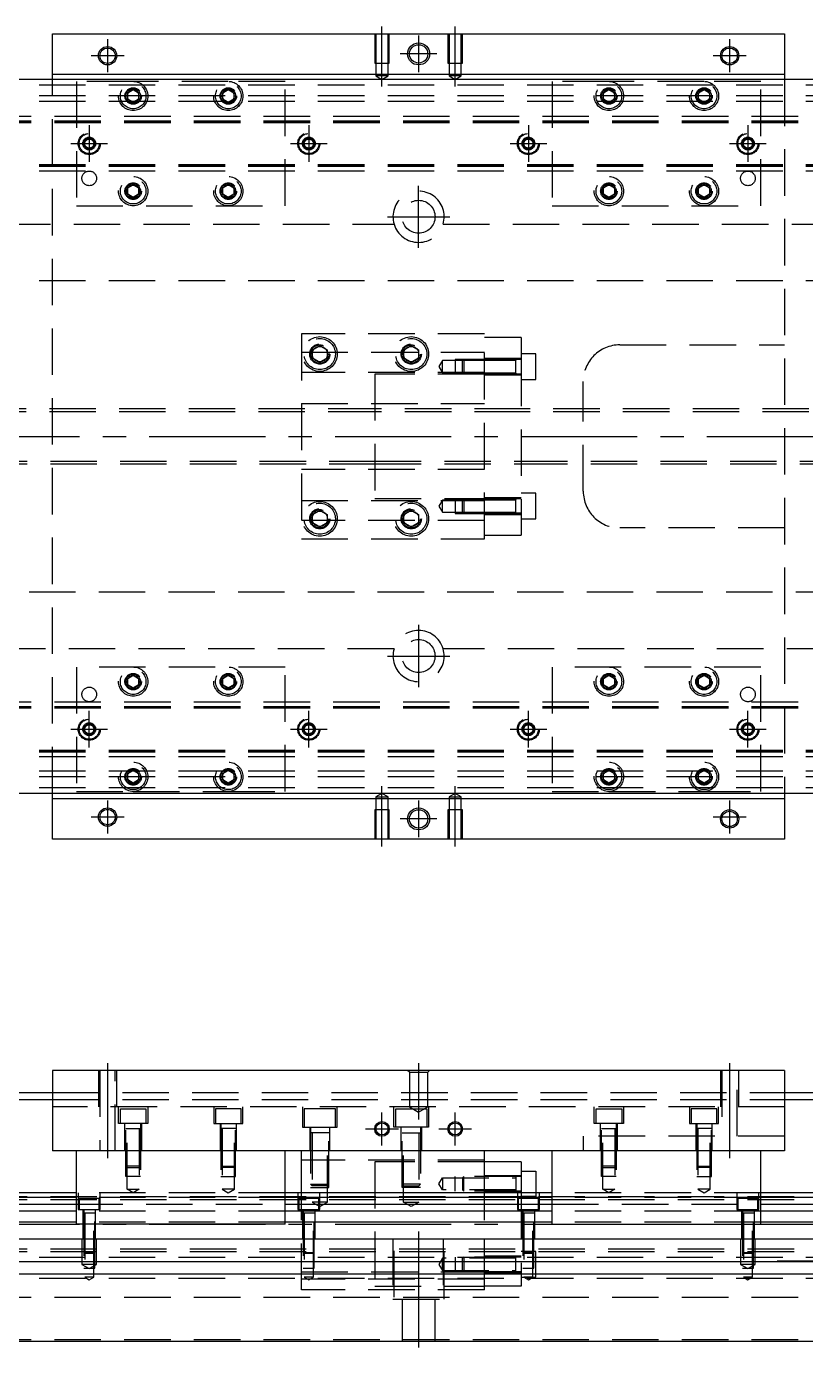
# Model space of a CAD drawing. Extents: x -21 to 783, y -287 to 112.
# Drawn here: x 199.8 to 412.7, y -249.2 to 112 of the extents above; entities that cross this region are included whole.
import ezdxf

# ---------------------------------------------------------------- set-up
doc = ezdxf.new("R2010")
doc.units = 0
doc.linetypes.add('CENTER', pattern=[50.8, 31.75, -6.35, 6.35, -6.35])
doc.linetypes.add('DASHED', pattern=[19.05, 12.7, -6.35])
doc.layers.get('0').update_dxf_attribs({"linetype": 'CONTINUOUS'})
doc.layers.add('CENTER', color=1, linetype='CENTER')

msp = doc.modelspace()

# ---------------------------------------------------------------- linework, layer by layer
at = {"color": 7, "linetype": 'CONTINUOUS'}
for p, q in [((207, 110), (407, 110)), ((207, 99), (207, 110)), ((407, 110), (407, 99)), ((207, 99), (407, 99)), ((207, 97.5), (207, 99)), ((407, 99), (407, 97.5)), ((611, 97.5), (3, 97.5)), ((3, -97.5), (611, -97.5)), ((207, -99), (207, -97.5)), ((407, -97.5), (407, -99)), ((207, -110), (207, -99)), ((407, -99), (207, -99)), ((407, -99), (407, -110)), ((407, -110), (207, -110)), ((207, -173.2), (207, -195.2)), ((407, -173.2), (207, -173.2)), ((407, -173.2), (407, -195.2)), ((3, -179.2), (207, -179.2)), ((407, -179.2), (611, -179.2)), ((11, -181.2), (207, -181.2)), ((407, -181.2), (603, -181.2)), ((407, -195.2), (207, -195.2)), ((213.5, -215.2), (213.5, -195.2)), ((270.5, -215.2), (270.5, -195.2)), ((275, -206.7), (275, -195.2)), ((325, -206.7), (325, -195.2)), ((335, -198.2), (325, -198.2)), ((332.35, -198.2), (332, -198.2)), ((335, -198.2), (335, -206.7)), ((343.5, -215.2), (343.5, -195.2)), ((400.5, -215.2), (400.5, -195.2)), ((335, -200.7), (339, -200.7)), ((339, -200.7), (339, -206.7)), ((213.5, -206.7), (17, -206.7)), ((213.5, -207.952272), (17, -207.952272)), ((343.5, -206.7), (270.5, -206.7)), ((343.5, -207.952272), (270.5, -207.952272)), ((597, -206.7), (400.5, -206.7)), ((597, -207.952272), (400.5, -207.952272)), ((17, -209.72668), (213.5, -209.72668)), ((213.5, -211.623076), (17, -211.623076)), ((270.5, -209.72668), (343.5, -209.72668)), ((343.5, -211.623076), (270.5, -211.623076)), ((400.5, -209.72668), (597, -209.72668)), ((597, -211.623076), (400.5, -211.623076)), ((213.5, -214.677372), (17, -214.677372)), ((270.5, -215.2), (213.5, -215.2)), ((343.5, -214.677372), (270.5, -214.677372)), ((343.5, -215.2), (400.5, -215.2)), ((597, -214.677372), (400.5, -214.677372)), ((17, -219.2), (597, -219.2)), ((597, -225.5), (17, -225.5)), ((597, -228.9), (17, -228.9)), ((17, -247.2), (597, -247.2))]:
    msp.add_line(p, q, dxfattribs=at)
at = {"color": 3, "linetype": 'DASHED'}
for p, q in [((295.000006, 110), (295.000006, 102)), ((295.35, 110), (295.35, 102)), ((298.65, 102), (298.65, 110)), ((298.999994, 102), (298.999994, 110)), ((315.000006, 110), (315.000006, 102)), ((315.35, 110), (315.35, 102)), ((318.65, 102), (318.65, 110)), ((318.999994, 102), (318.999994, 110)), ((295.000006, 102), (298.999994, 102)), ((295.35, 102), (295.35, 98.5)), ((298.65, 98.5), (298.65, 102)), ((315.000006, 102), (318.999994, 102)), ((315.35, 102), (315.35, 98.5)), ((318.65, 98.5), (318.65, 102)), ((297, 98.5), (295.35, 98.5)), ((295.35, 98.5), (297, 97.547372)), ((298.65, 98.5), (297, 98.5)), ((297, 97.547372), (298.65, 98.5)), ((317, 98.5), (315.35, 98.5)), ((315.35, 98.5), (317, 97.547372)), ((318.65, 98.5), (317, 98.5)), ((317, 97.547372), (318.65, 98.5)), ((597, 96), (17, 96)), ((207, -97.5), (207, 97.5)), ((229, 97), (213.5, 97)), ((213.5, 97), (213.5, 63)), ((227.5, 93.866026), (229, 94.73205)), ((255, 97), (229, 97)), ((229, 94.73205), (230.5, 93.866026)), ((253.5, 93.866026), (255, 94.73205)), ((270.5, 97), (255, 97)), ((255, 94.73205), (256.5, 93.866026)), ((270.5, 63), (270.5, 97)), ((359, 97), (343.5, 97)), ((343.5, 97), (343.5, 63)), ((357.5, 93.866026), (359, 94.73205)), ((385, 97), (359, 97)), ((359, 94.73205), (360.5, 93.866026)), ((383.5, 93.866026), (385, 94.73205)), ((400.5, 97), (385, 97)), ((385, 94.73205), (386.5, 93.866026)), ((400.5, 63), (400.5, 97)), ((407, 97.5), (407, -97.5)), ((597, 93), (17, 93)), ((597, 91.5), (17, 91.5)), ((227.5, 92.133974), (227.5, 93.866026)), ((229, 91.26795), (227.5, 92.133974)), ((230.5, 92.133974), (229, 91.26795)), ((230.5, 93.866026), (230.5, 92.133974)), ((230.973226, 93.326156), (231, 93)), ((253.5, 92.133974), (253.5, 93.866026)), ((255, 91.26795), (253.5, 92.133974)), ((256.5, 92.133974), (255, 91.26795)), ((256.5, 93.866026), (256.5, 92.133974)), ((256.973226, 93.326156), (257, 93)), ((357.5, 92.133974), (357.5, 93.866026)), ((359, 91.26795), (357.5, 92.133974)), ((360.5, 92.133974), (359, 91.26795)), ((360.5, 93.866026), (360.5, 92.133974)), ((360.973226, 93.326156), (361, 93)), ((383, 93), (383.030168, 93.346066)), ((383.5, 92.133974), (383.5, 93.866026)), ((385, 91.26795), (383.5, 92.133974)), ((386.5, 92.133974), (385, 91.26795)), ((386.5, 93.866026), (386.5, 92.133974)), ((17, 87.5), (597, 87.5)), ((17, 86.247728), (597, 86.247728)), ((17, 86.1147), (597, 86.1147)), ((17, 86.1), (597, 86.1)), ((17, 85.8), (597, 85.8)), ((215.5, 80), (215.52041, 80.24661)), ((215.75, 80.721688), (217, 81.443376)), ((215.75, 79.278312), (215.75, 80.721688)), ((217, 81.443376), (218.25, 80.721688)), ((218.25, 80.721688), (218.25, 79.278312)), ((275.5, 80), (275.516134, 80.21941)), ((275.75, 80.721688), (277, 81.443376)), ((275.75, 79.278312), (275.75, 80.721688)), ((277, 81.443376), (278.25, 80.721688)), ((278.25, 80.721688), (278.25, 79.278312)), ((335.5, 80), (335.52041, 80.24661)), ((335.75, 80.721688), (337, 81.443376)), ((335.75, 79.278312), (335.75, 80.721688)), ((337, 81.443376), (338.25, 80.721688)), ((338.25, 80.721688), (338.25, 79.278312)), ((395.5, 80), (395.516134, 80.21941)), ((395.75, 80.721688), (397, 81.443376)), ((395.75, 79.278312), (395.75, 80.721688)), ((397, 81.443376), (398.25, 80.721688)), ((398.25, 80.721688), (398.25, 79.278312)), ((217, 78.556624), (215.75, 79.278312)), ((218.25, 79.278312), (217, 78.556624)), ((277, 78.556624), (275.75, 79.278312)), ((278.25, 79.278312), (277, 78.556624)), ((337, 78.556624), (335.75, 79.278312)), ((338.25, 79.278312), (337, 78.556624)), ((397, 78.556624), (395.75, 79.278312)), ((398.25, 79.278312), (397, 78.556624)), ((597, 74.2), (17, 74.2)), ((597, 73.9), (17, 73.9)), ((597, 73.8853), (17, 73.8853)), ((597, 73.752272), (17, 73.752272)), ((597, 72.5), (17, 72.5)), ((227.5, 67.866026), (229, 68.73205)), ((229, 68.73205), (230.5, 67.866026)), ((253.5, 67.866026), (255, 68.73205)), ((255, 68.73205), (256.5, 67.866026)), ((357.5, 67.866026), (359, 68.73205)), ((359, 68.73205), (360.5, 67.866026)), ((383.5, 67.866026), (385, 68.73205)), ((385, 68.73205), (386.5, 67.866026)), ((227, 67), (227.030168, 67.346066)), ((227.5, 66.133974), (227.5, 67.866026)), ((229, 65.26795), (227.5, 66.133974)), ((230.5, 66.133974), (229, 65.26795)), ((230.5, 67.866026), (230.5, 66.133974)), ((253, 67), (253.023172, 67.30356)), ((253.5, 66.133974), (253.5, 67.866026)), ((255, 65.26795), (253.5, 66.133974)), ((256.5, 66.133974), (255, 65.26795)), ((256.5, 67.866026), (256.5, 66.133974)), ((357.5, 66.133974), (357.5, 67.866026)), ((359, 65.26795), (357.5, 66.133974)), ((360.5, 66.133974), (359, 65.26795)), ((360.5, 67.866026), (360.5, 66.133974)), ((360.973226, 67.326156), (361, 67)), ((383, 67), (383.030168, 67.346066)), ((383.5, 66.133974), (383.5, 67.866026)), ((385, 65.26795), (383.5, 66.133974)), ((386.5, 66.133974), (385, 65.26795)), ((386.5, 67.866026), (386.5, 66.133974)), ((213.5, 63), (270.5, 63)), ((343.5, 63), (400.5, 63)), ((193.708204, 58), (300.291796, 58)), ((313.708204, 58), (420.291796, 58)), ((597, 42.5), (29.1, 42.5)), ((275, 28), (275, -28)), ((325, 28), (275, 28)), ((325, -28), (325, 28)), ((335, 27), (325, 27)), ((335, 27), (335, 20.976176)), ((275, 23), (325, 23)), ((278, 23.6547), (280, 24.809402)), ((278, 21.3453), (278, 23.6547)), ((280, 24.809402), (282, 23.6547)), ((282, 23.6547), (282, 21.3453)), ((282.483582, 22.786038), (282.5, 22.5)), ((302.5, 22.5), (302.52689, 22.865682)), ((303, 23.6547), (305, 24.809402)), ((303, 21.3453), (303, 23.6547)), ((305, 24.809402), (307, 23.6547)), ((307, 23.6547), (307, 21.3453)), ((339, 22.552558), (335, 22.552558)), ((339, 15.552558), (339, 22.552558)), ((362, 25), (407, 25)), ((280, 20.190598), (278, 21.3453)), ((282, 21.3453), (280, 20.190598)), ((305, 20.190598), (303, 21.3453)), ((307, 21.3453), (305, 20.190598)), ((313.5, 20.702558), (312.547372, 19.052558)), ((312.547372, 19.052558), (313.5, 17.402558)), ((313.5, 17.402558), (313.5, 20.702558)), ((317, 20.702558), (313.5, 20.702558)), ((317, 21.052554), (317, 17.052564)), ((319.35, 21.052554), (317, 21.052554)), ((319, 20.702558), (317, 20.702558)), ((319.35, 21.052558), (319, 20.702558)), ((319, 17.402558), (319, 20.702558)), ((325, 20.702558), (319, 20.702558)), ((325, 20.702558), (319, 20.702558)), ((319.35, 21.052558), (319.35, 17.052558)), ((325, 21.052556), (319.35, 21.052558)), ((325, 21.052554), (319.35, 21.052554)), ((335, 21.302558), (325, 21.302558)), ((333.605, 21.052558), (325, 21.052556)), ((335, 20.976176), (325, 20.976176)), ((333.6, 20.702558), (325, 20.702558)), ((335, 21.052558), (333.595, 21.052558)), ((333.6, 17.05324), (333.6, 21.052564)), ((333.6, 20.836098), (333.6, 21.052558)), ((333.6, 21.052558), (333.6, 20.835892)), ((335, 20.976176), (335, -20.976176)), ((325, 17.5), (275, 17.5)), ((295, 17), (295, -17)), ((325, 17), (295, 17)), ((313.5, 17.402558), (317, 17.402558)), ((317, 17.402558), (319, 17.402558)), ((317, 17.052564), (319.35, 17.052564)), ((319, 17.402558), (325, 17.402558)), ((319, 17.402558), (319.35, 17.052558)), ((319, 17.402558), (325, 17.402558)), ((319.35, 17.052564), (325, 17.052564)), ((319.35, 17.052558), (325, 17.052562)), ((325, 17.402558), (333.6, 17.402558)), ((325, 17.052562), (333.605, 17.052558)), ((325, 16.802558), (335, 16.802558)), ((333.595, 17.052558), (335, 17.052558)), ((333.6, 17.269268), (333.6, 17.052558)), ((333.6, 17.052558), (333.6, 17.26902)), ((333.6, 17.052554), (333.6, 17.05324)), ((335, 15.552558), (339, 15.552558)), ((352, -15), (352, 15)), ((295, 7.5), (54, 7.5)), ((275, 9), (325, 9)), ((335, 7.5), (295, 7.5)), ((335, 7.499994), (295, 7.499994)), ((547.005, 7.5), (335, 7.5)), ((295, 6.75), (54, 6.75)), ((335, 6.75), (295, 6.75)), ((335, 6.75), (295, 6.75)), ((547, 6.75), (335, 6.75)), ((54, -6.75), (295, -6.75)), ((295, -6.75), (335, -6.75)), ((295, -6.75), (335, -6.75)), ((335, -6.75), (547, -6.75)), ((54, -7.5), (295, -7.5)), ((325, -9), (275, -9)), ((295, -7.499994), (335, -7.499994)), ((295, -7.5), (335, -7.5)), ((335, -7.5), (547.005, -7.5)), ((275, -17.5), (325, -17.5)), ((295, -17), (325, -17)), ((313.5, -17.402558), (312.547372, -19.052558)), ((313.5, -20.702558), (313.5, -17.402558)), ((317, -17.402558), (313.5, -17.402558)), ((317, -17.052564), (317, -21.052554)), ((319.35, -17.052564), (317, -17.052564)), ((319, -17.402558), (317, -17.402558)), ((319.35, -17.052558), (319, -17.402558)), ((319, -20.702558), (319, -17.402558)), ((325, -17.402558), (319, -17.402558)), ((325, -17.402558), (319, -17.402558)), ((319.35, -17.052558), (319.35, -21.052558)), ((325, -17.052562), (319.35, -17.052558)), ((325, -17.052564), (319.35, -17.052564)), ((335, -16.802558), (325, -16.802558)), ((333.605, -17.052558), (325, -17.052562)), ((333.6, -17.402558), (325, -17.402558)), ((335, -17.052558), (333.595, -17.052558)), ((333.6, -21.051878), (333.6, -17.052554)), ((333.6, -17.26902), (333.6, -17.052558)), ((333.6, -17.052558), (333.6, -17.269226)), ((333.6, -20.836098), (333.6, -17.26902)), ((339, -15.552558), (335, -15.552558)), ((339, -22.552558), (339, -15.552558)), ((278, -21.3453), (280, -20.190598)), ((278, -23.6547), (278, -21.3453)), ((280, -20.190598), (282, -21.3453)), ((282, -21.3453), (282, -23.6547)), ((303, -21.3453), (305, -20.190598)), ((303, -23.6547), (303, -21.3453)), ((305, -20.190598), (307, -21.3453)), ((307, -21.3453), (307, -23.6547)), ((312.547372, -19.052558), (313.5, -20.702558)), ((313.5, -20.702558), (317, -20.702558)), ((317, -20.702558), (319, -20.702558)), ((317, -21.052554), (319.35, -21.052554)), ((319, -20.702558), (325, -20.702558)), ((319, -20.702558), (319.35, -21.052558)), ((319, -20.702558), (325, -20.702558)), ((319.35, -21.052554), (325, -21.052554)), ((319.35, -21.052558), (325, -21.052556)), ((325, -20.702558), (333.6, -20.702558)), ((335, -20.976176), (325, -20.976176)), ((325, -21.052556), (333.605, -21.052558)), ((325, -21.302558), (335, -21.302558)), ((333.595, -21.052558), (335, -21.052558)), ((333.6, -20.83585), (333.6, -21.052558)), ((333.6, -21.052558), (333.6, -20.836098)), ((333.6, -21.052564), (333.6, -21.051878)), ((335, -20.976176), (335, -27)), ((325, -23), (275, -23)), ((277.5, -22.5), (277.534018, -22.088984)), ((280, -24.809402), (278, -23.6547)), ((282, -23.6547), (280, -24.809402)), ((302.5, -22.5), (302.52689, -22.134318)), ((305, -24.809402), (303, -23.6547)), ((307, -23.6547), (305, -24.809402)), ((335, -22.552558), (339, -22.552558)), ((407, -25), (362, -25)), ((275, -28), (325, -28)), ((325, -27), (335, -27)), ((29.1, -42.5), (597, -42.5)), ((300.291796, -58), (193.708204, -58)), ((420.291796, -58), (313.708204, -58)), ((213.5, -63), (213.5, -97)), ((270.5, -63), (213.5, -63)), ((270.5, -97), (270.5, -63)), ((400.5, -63), (343.5, -63)), ((343.5, -63), (343.5, -97)), ((400.5, -97), (400.5, -63)), ((227, -67), (227.030168, -66.653934)), ((227.5, -66.133974), (229, -65.26795)), ((227.5, -67.866026), (227.5, -66.133974)), ((229, -68.73205), (227.5, -67.866026)), ((229, -65.26795), (230.5, -66.133974)), ((230.5, -67.866026), (229, -68.73205)), ((230.5, -66.133974), (230.5, -67.866026)), ((253, -67), (253.023172, -66.69644)), ((253.5, -66.133974), (255, -65.26795)), ((253.5, -67.866026), (253.5, -66.133974)), ((255, -68.73205), (253.5, -67.866026)), ((255, -65.26795), (256.5, -66.133974)), ((256.5, -67.866026), (255, -68.73205)), ((256.5, -66.133974), (256.5, -67.866026)), ((357, -67), (357.023172, -66.69644)), ((357.5, -66.133974), (359, -65.26795)), ((357.5, -67.866026), (357.5, -66.133974)), ((359, -68.73205), (357.5, -67.866026)), ((359, -65.26795), (360.5, -66.133974)), ((360.5, -67.866026), (359, -68.73205)), ((360.5, -66.133974), (360.5, -67.866026)), ((383.5, -66.133974), (385, -65.26795)), ((383.5, -67.866026), (383.5, -66.133974)), ((385, -68.73205), (383.5, -67.866026)), ((385, -65.26795), (386.5, -66.133974)), ((386.5, -67.866026), (385, -68.73205)), ((386.5, -66.133974), (386.5, -67.866026)), ((386.973226, -66.673844), (387, -67)), ((17, -72.5), (597, -72.5)), ((17, -73.752272), (597, -73.752272)), ((17, -73.8853), (597, -73.8853)), ((17, -73.9), (597, -73.9)), ((17, -74.2), (597, -74.2)), ((215.75, -79.278312), (217, -78.556624)), ((215.75, -80.721688), (215.75, -79.278312)), ((217, -78.556624), (218.25, -79.278312)), ((218.25, -79.278312), (218.25, -80.721688)), ((275.75, -79.278312), (277, -78.556624)), ((275.75, -80.721688), (275.75, -79.278312)), ((277, -78.556624), (278.25, -79.278312)), ((278.25, -79.278312), (278.25, -80.721688)), ((335.75, -79.278312), (337, -78.556624)), ((335.75, -80.721688), (335.75, -79.278312)), ((337, -78.556624), (338.25, -79.278312)), ((338.25, -79.278312), (338.25, -80.721688)), ((395.75, -79.278312), (397, -78.556624)), ((395.75, -80.721688), (395.75, -79.278312)), ((397, -78.556624), (398.25, -79.278312)), ((398.25, -79.278312), (398.25, -80.721688)), ((215.5, -80), (215.52041, -79.75339)), ((217, -81.443376), (215.75, -80.721688)), ((218.25, -80.721688), (217, -81.443376)), ((277, -81.443376), (275.75, -80.721688)), ((278.25, -80.721688), (277, -81.443376)), ((278.477374, -79.74045), (278.5, -80)), ((335.5, -80), (335.52041, -79.75339)), ((337, -81.443376), (335.75, -80.721688)), ((338.25, -80.721688), (337, -81.443376)), ((397, -81.443376), (395.75, -80.721688)), ((398.25, -80.721688), (397, -81.443376)), ((398.477374, -79.74045), (398.5, -80)), ((597, -85.8), (17, -85.8)), ((597, -86.1), (17, -86.1)), ((597, -86.1147), (17, -86.1147)), ((597, -86.247728), (17, -86.247728)), ((597, -87.5), (17, -87.5)), ((597, -91.5), (17, -91.5)), ((597, -93), (17, -93)), ((227, -93), (227.030168, -92.653934)), ((227.5, -92.133974), (229, -91.26795)), ((227.5, -93.866026), (227.5, -92.133974)), ((229, -94.73205), (227.5, -93.866026)), ((229, -91.26795), (230.5, -92.133974)), ((230.5, -93.866026), (229, -94.73205)), ((230.5, -92.133974), (230.5, -93.866026)), ((253.5, -92.133974), (255, -91.26795)), ((253.5, -93.866026), (253.5, -92.133974)), ((255, -94.73205), (253.5, -93.866026)), ((255, -91.26795), (256.5, -92.133974)), ((256.5, -93.866026), (255, -94.73205)), ((256.5, -92.133974), (256.5, -93.866026)), ((256.973226, -92.673844), (257, -93)), ((357, -93), (357.023172, -92.69644)), ((357.5, -92.133974), (359, -91.26795)), ((357.5, -93.866026), (357.5, -92.133974)), ((359, -94.73205), (357.5, -93.866026)), ((359, -91.26795), (360.5, -92.133974)), ((360.5, -93.866026), (359, -94.73205)), ((360.5, -92.133974), (360.5, -93.866026)), ((383.5, -92.133974), (385, -91.26795)), ((383.5, -93.866026), (383.5, -92.133974)), ((385, -94.73205), (383.5, -93.866026)), ((385, -91.26795), (386.5, -92.133974)), ((386.5, -93.866026), (385, -94.73205)), ((386.5, -92.133974), (386.5, -93.866026)), ((386.973226, -92.673844), (387, -93)), ((597, -96), (17, -96)), ((213.5, -97), (229, -97)), ((229, -97), (255, -97)), ((255, -97), (270.5, -97)), ((343.5, -97), (359, -97)), ((359, -97), (385, -97)), ((385, -97), (400.5, -97)), ((297, -97.547372), (295.35, -98.5)), ((295.35, -98.5), (297, -98.5)), ((295.35, -98.5), (295.35, -102)), ((298.65, -98.5), (297, -97.547372)), ((297, -98.5), (298.65, -98.5)), ((298.65, -102), (298.65, -98.5)), ((317, -97.547372), (315.35, -98.5)), ((315.35, -98.5), (317, -98.5)), ((315.35, -98.5), (315.35, -102)), ((318.65, -98.5), (317, -97.547372)), ((317, -98.5), (318.65, -98.5)), ((318.65, -102), (318.65, -98.5)), ((298.999994, -102), (295.000006, -102)), ((295.000006, -102), (295.000006, -110)), ((295.35, -102), (295.35, -110)), ((298.65, -110), (298.65, -102)), ((298.999994, -110), (298.999994, -102)), ((318.999994, -102), (315.000006, -102)), ((315.000006, -102), (315.000006, -110)), ((315.35, -102), (315.35, -110)), ((318.65, -110), (318.65, -102)), ((318.999994, -110), (318.999994, -102)), ((219.500006, -173.2), (219.500006, -183.2)), ((219.9, -173.2), (219.9, -195.2)), ((224.1, -195.2), (224.1, -173.2)), ((224.499994, -183.2), (224.499994, -173.2)), ((304.5, -173.7), (304, -173.2)), ((309.5, -173.7), (310, -173.2)), ((389.500006, -173.2), (389.500006, -183.2)), ((389.9, -173.2), (389.9, -191.2)), ((394.1, -191.2), (394.1, -173.2)), ((394.499994, -183.2), (394.499994, -173.2)), ((304.5, -173.7), (304.5, -183.2)), ((304.5, -173.7), (309.5, -173.7)), ((309.5, -183.2), (309.5, -173.7)), ((207, -179.2), (407, -179.2)), ((207, -181.2), (407, -181.2)), ((407, -183.2), (207, -183.2)), ((225, -187.7), (225, -183.2)), ((225.5, -183.7), (232.5, -183.7)), ((225.5, -187.7), (225.5, -183.7)), ((232.5, -183.7), (232.5, -187.7)), ((233, -183.2), (233, -187.7)), ((251, -183.2), (251, -187.7)), ((258.5, -183.7), (251.5, -183.7)), ((251.5, -183.7), (251.5, -187.7)), ((258.5, -187.7), (258.5, -183.7)), ((259, -187.7), (259, -183.2)), ((275.25, -183.2), (275.25, -188.7)), ((276.5, -183.7), (275.75, -183.7)), ((275.75, -183.7), (275.75, -188.7)), ((283.5, -183.7), (276.5, -183.7)), ((284.25, -183.7), (283.5, -183.7)), ((284.25, -188.7), (284.25, -183.7)), ((284.75, -188.7), (284.75, -183.2)), ((300.25, -188.7), (300.25, -183.2)), ((300.75, -183.7), (301.5, -183.7)), ((300.75, -188.7), (300.75, -183.7)), ((301.5, -183.7), (308.5, -183.7)), ((309.5, -183.2), (304.5, -183.2)), ((304.5, -183.2), (307, -184.643376)), ((307, -184.643376), (309.5, -183.2)), ((308.5, -183.7), (309.25, -183.7)), ((309.25, -183.7), (309.25, -188.7)), ((309.75, -183.2), (309.75, -188.7)), ((355, -187.7), (355, -183.2)), ((355.5, -183.7), (362.5, -183.7)), ((355.5, -187.7), (355.5, -183.7)), ((362.5, -183.7), (362.5, -187.7)), ((363, -183.2), (363, -187.7)), ((381, -183.2), (381, -187.7)), ((388.5, -183.7), (381.5, -183.7)), ((381.5, -183.7), (381.5, -187.7)), ((388.5, -187.7), (388.5, -183.7)), ((389, -187.7), (389, -183.2)), ((233, -187.7), (225, -187.7)), ((226.75, -195.2), (226.75, -187.7)), ((227.000006, -202.2), (226.999986, -187.7)), ((231.000014, -187.7), (230.999994, -202.2)), ((231.25, -187.7), (231.25, -195.2)), ((251, -187.7), (259, -187.7)), ((252.75, -187.7), (252.75, -195.2)), ((252.999986, -187.7), (253.000006, -202.2)), ((256.999994, -202.2), (257.000014, -187.7)), ((257.25, -195.2), (257.25, -187.7)), ((363, -187.7), (355, -187.7)), ((356.75, -195.2), (356.75, -187.7)), ((357.000006, -202.2), (356.999986, -187.7)), ((361.000014, -187.7), (360.999994, -202.2)), ((361.25, -187.7), (361.25, -195.2)), ((381, -187.7), (389, -187.7)), ((382.75, -187.7), (382.75, -195.2)), ((382.999986, -187.7), (383.000006, -202.2)), ((386.999994, -202.2), (387.000014, -187.7)), ((387.25, -195.2), (387.25, -187.7)), ((226.999994, -189.1), (231.000006, -189.1)), ((227.35, -205.7), (227.35, -189.1)), ((230.65, -189.1), (230.65, -205.7)), ((257.000006, -189.1), (252.999994, -189.1)), ((253.35, -189.1), (253.35, -205.7)), ((256.65, -205.7), (256.65, -189.1)), ((275.25, -188.7), (284.75, -188.7)), ((277.25, -188.7), (277.25, -195.2)), ((282.500006, -190.3), (277.499994, -190.3)), ((277.500006, -188.7), (277.500006, -205.2)), ((277.9, -190.3), (277.9, -209.2)), ((282.1, -209.2), (282.1, -190.3)), ((282.499994, -205.2), (282.499994, -188.7)), ((282.75, -195.2), (282.75, -188.7)), ((309.75, -188.7), (300.25, -188.7)), ((302.25, -195.2), (302.25, -188.7)), ((302.499994, -190.3), (307.500006, -190.3)), ((302.500006, -205.2), (302.500006, -188.7)), ((302.9, -209.2), (302.9, -190.3)), ((307.1, -190.3), (307.1, -209.2)), ((307.499994, -188.7), (307.499994, -205.2)), ((307.75, -188.7), (307.75, -195.2)), ((352, -191.2), (352, -195.2)), ((407, -191.2), (352, -191.2)), ((356.999994, -189.1), (361.000006, -189.1)), ((357.35, -205.7), (357.35, -189.1)), ((360.65, -189.1), (360.65, -205.7)), ((387.000006, -189.1), (382.999994, -189.1)), ((383.35, -189.1), (383.35, -205.7)), ((386.65, -205.7), (386.65, -189.1)), ((325, -197.7), (275, -197.7)), ((325, -198.2), (295, -198.2)), ((295, -198.2), (295, -232.2)), ((325, -232.2), (325, -198.2)), ((231, -199.35), (227, -199.35)), ((227.35, -199.7), (227, -199.35)), ((230.999994, -202.2), (227.000006, -202.2)), ((227.35, -199.7), (230.65, -199.7)), ((231, -199.35), (230.65, -199.7)), ((253, -199.35), (257, -199.35)), ((253, -199.35), (253.35, -199.7)), ((253.000006, -202.2), (256.999994, -202.2)), ((256.65, -199.7), (253.35, -199.7)), ((256.65, -199.7), (257, -199.35)), ((335, -202.199975), (317, -202.200006)), ((317, -206.199994), (317, -202.200006)), ((319, -202.55), (319.35, -202.2)), ((319.35, -204.9), (319.35, -202.2)), ((325, -201.95), (335, -201.95)), ((333.6, -202.199994), (333.6, -206.200006)), ((361, -199.35), (357, -199.35)), ((357.35, -199.7), (357, -199.35)), ((360.999994, -202.2), (357.000006, -202.2)), ((357.35, -199.7), (360.65, -199.7)), ((361, -199.35), (360.65, -199.7)), ((383, -199.35), (387, -199.35)), ((383, -199.35), (383.35, -199.7)), ((383.000006, -202.2), (386.999994, -202.2)), ((386.65, -199.7), (383.35, -199.7)), ((386.65, -199.7), (387, -199.35)), ((227.35, -205.7), (230.65, -205.7)), ((229, -206.652628), (227.35, -205.7)), ((230.65, -205.7), (229, -206.652628)), ((256.65, -205.7), (253.35, -205.7)), ((253.35, -205.7), (255, -206.652628)), ((255, -206.652628), (256.65, -205.7)), ((277.5, -204.3), (282.5, -204.3)), ((277.5, -204.3), (277.9, -204.7)), ((277.500006, -205.2), (282.499994, -205.2)), ((282.1, -204.7), (277.9, -204.7)), ((282.1, -204.7), (282.5, -204.3)), ((307.5, -204.3), (302.5, -204.3)), ((302.9, -204.7), (302.5, -204.3)), ((307.499994, -205.2), (302.500006, -205.2)), ((302.9, -204.7), (307.1, -204.7)), ((307.5, -204.3), (307.1, -204.7)), ((312.547372, -204.2), (313.5, -202.55)), ((313.5, -205.85), (312.547372, -204.2)), ((313.5, -202.55), (313.5, -205.85)), ((313.5, -202.55), (333.6, -202.55)), ((333.6, -205.85), (313.5, -205.85)), ((319, -202.55), (319, -204.9)), ((319, -204.9), (319, -205.85)), ((319.35, -206.2), (319, -205.85)), ((319.35, -206.2), (319.35, -204.9)), ((357.35, -205.7), (360.65, -205.7)), ((359, -206.652628), (357.35, -205.7)), ((360.65, -205.7), (359, -206.652628)), ((386.65, -205.7), (383.35, -205.7)), ((383.35, -205.7), (385, -206.652628)), ((385, -206.652628), (386.65, -205.7)), ((54, -207.699332), (547.005, -207.699332)), ((54, -208.449332), (547, -208.449332)), ((270.5, -206.7), (213.5, -206.7)), ((270.5, -207.952272), (213.5, -207.952272)), ((214, -206.7), (214, -211.2)), ((219.75, -208.2), (214.25, -208.2)), ((214.25, -208.2), (214.25, -211.2)), ((219.75, -211.2), (219.75, -208.2)), ((220, -211.2), (220, -206.7)), ((274, -206.7), (274, -211.2)), ((279.75, -208.2), (274.25, -208.2)), ((274.25, -208.2), (274.25, -211.2)), ((275, -233.2), (275, -206.7)), ((282.1, -209.2), (277.9, -209.2)), ((277.9, -209.2), (280, -210.412436)), ((279.75, -211.2), (279.75, -208.2)), ((280, -211.2), (280, -206.7)), ((280, -210.412436), (282.1, -209.2)), ((302.9, -209.2), (307.1, -209.2)), ((305, -210.412436), (302.9, -209.2)), ((307.1, -209.2), (305, -210.412436)), ((335, -206.200025), (317, -206.199994)), ((335, -206.45), (325, -206.45)), ((325, -233.2), (325, -206.7)), ((325, -207.700006), (343.5, -207.700006)), ((334, -206.7), (334, -211.2)), ((339.75, -208.2), (334.25, -208.2)), ((334.25, -208.2), (334.25, -211.2)), ((335, -206.7), (335, -232.2)), ((335, -207.7), (339, -207.7)), ((339, -207.7), (335, -207.7)), ((339, -206.7), (339, -207.7)), ((339.75, -211.2), (339.75, -208.2)), ((340, -211.2), (340, -206.7)), ((400.5, -206.7), (343.5, -206.7)), ((400.5, -207.952272), (343.5, -207.952272)), ((394, -206.7), (394, -211.2)), ((394, -206.7), (394, -211.2)), ((399.75, -208.2), (394.25, -208.2)), ((394.25, -208.2), (394.25, -211.2)), ((399.75, -208.2), (394.25, -208.2)), ((394.25, -208.2), (394.25, -211.2)), ((399.75, -211.2), (399.75, -208.2)), ((399.75, -211.2), (399.75, -208.2)), ((400, -211.2), (400, -206.7)), ((400, -211.2), (400, -206.7)), ((213.5, -209.72668), (270.5, -209.72668)), ((270.5, -211.623076), (213.5, -211.623076)), ((214, -211.2), (220, -211.2)), ((215.25, -211.2), (215.25, -219.2)), ((218.500006, -212.2), (215.499994, -212.2)), ((215.500006, -211.2), (215.500006, -227.2)), ((215.75, -212.2), (215.75, -229.7)), ((218.25, -229.7), (218.25, -212.2)), ((218.499994, -227.2), (218.499994, -211.2)), ((218.75, -219.2), (218.75, -211.2)), ((274, -211.2), (280, -211.2)), ((275.25, -211.2), (275.25, -219.2)), ((278.500006, -212.2), (275.499994, -212.2)), ((275.500006, -211.2), (275.500006, -227.2)), ((275.75, -212.2), (275.75, -229.7)), ((278.25, -229.7), (278.25, -212.2)), ((278.499994, -227.2), (278.499994, -211.2)), ((278.75, -219.2), (278.75, -211.2)), ((334, -211.2), (340, -211.2)), ((335.25, -211.2), (335.25, -219.2)), ((338.500006, -212.2), (335.499994, -212.2)), ((335.500006, -211.2), (335.500006, -227.2)), ((335.75, -212.2), (335.75, -229.7)), ((338.25, -229.7), (338.25, -212.2)), ((338.499994, -227.2), (338.499994, -211.2)), ((338.75, -219.2), (338.75, -211.2)), ((343.5, -209.72668), (400.5, -209.72668)), ((400.5, -211.623076), (343.5, -211.623076)), ((394, -211.2), (400, -211.2)), ((394, -211.2), (400, -211.2)), ((395.25, -211.2), (395.25, -219.2)), ((395.25, -211.2), (395.25, -219.2)), ((398.500006, -212.2), (395.499994, -212.2)), ((398.500006, -212.2), (395.499994, -212.2)), ((395.500006, -211.2), (395.500006, -227.2)), ((395.500006, -211.2), (395.500006, -227.2)), ((395.75, -212.2), (395.75, -229.7)), ((395.75, -212.2), (395.75, -229.7)), ((398.25, -229.7), (398.25, -212.2)), ((398.25, -229.7), (398.25, -212.2)), ((398.499994, -227.2), (398.499994, -211.2)), ((398.499994, -227.2), (398.499994, -211.2)), ((398.75, -219.2), (398.75, -211.2)), ((398.75, -219.2), (398.75, -211.2)), ((270.5, -214.677372), (213.5, -214.677372)), ((400.5, -214.677372), (343.5, -214.677372)), ((215, -219.2), (215, -226.2)), ((219, -226.2), (219, -219.2)), ((300, -219.2), (300, -235.7)), ((300.291796, -235.2), (300.291796, -219.2)), ((313.708204, -219.2), (313.708204, -235.2)), ((314, -235.7), (314, -219.2)), ((395, -219.2), (395, -226.2)), ((399, -226.2), (399, -219.2)), ((54, -221.95), (547, -221.95)), ((54, -222.7), (547.005, -222.7)), ((215.5, -222.95), (218.5, -222.95)), ((215.5, -222.95), (215.75, -223.2)), ((218.25, -223.2), (215.75, -223.2)), ((218.25, -223.2), (218.5, -222.95)), ((275.5, -222.95), (278.5, -222.95)), ((275.5, -222.95), (275.75, -223.2)), ((278.25, -223.2), (275.75, -223.2)), ((278.25, -223.2), (278.5, -222.95)), ((339, -222.7), (335, -222.7)), ((335.5, -222.95), (338.5, -222.95)), ((335.5, -222.95), (335.75, -223.2)), ((338.25, -223.2), (335.75, -223.2)), ((338.25, -223.2), (338.5, -222.95)), ((339, -229.7), (339, -222.7)), ((395.5, -222.95), (398.5, -222.95)), ((395.5, -222.95), (395.75, -223.2)), ((395.5, -222.95), (398.5, -222.95)), ((395.5, -222.95), (395.75, -223.2)), ((398.25, -223.2), (395.75, -223.2)), ((398.25, -223.2), (395.75, -223.2)), ((398.25, -223.2), (398.5, -222.95)), ((398.25, -223.2), (398.5, -222.95)), ((597, -224.35), (17, -224.35)), ((219, -226.2), (215, -226.2)), ((215, -226.2), (217, -227.3547)), ((215.500006, -227.2), (218.499994, -227.2)), ((217, -227.3547), (219, -226.2)), ((275.500006, -227.2), (278.499994, -227.2)), ((313.5, -224.55), (312.547372, -226.2)), ((312.547372, -226.2), (313.5, -227.85)), ((313.5, -227.85), (313.5, -224.55)), ((333.6, -224.55), (313.5, -224.55)), ((335, -224.199975), (317, -224.200006)), ((317, -224.200006), (317, -228.199994)), ((319.35, -224.2), (319, -224.55)), ((319, -225.5), (319, -224.55)), ((319, -227.85), (319, -225.5)), ((319.35, -224.2), (319.35, -225.5)), ((319.35, -225.5), (319.35, -228.2)), ((335, -223.95), (325, -223.95)), ((333.6, -228.200006), (333.6, -224.199994)), ((335.500006, -227.2), (338.499994, -227.2)), ((399, -226.2), (395, -226.2)), ((395, -226.2), (397, -227.3547)), ((395.500006, -227.2), (398.499994, -227.2)), ((395.500006, -227.2), (398.499994, -227.2)), ((397, -227.3547), (399, -226.2)), ((405, -225.2), (540, -225.2)), ((597, -230.05), (17, -230.05)), ((218.25, -229.7), (215.75, -229.7)), ((215.75, -229.7), (217, -230.421688)), ((217, -230.421688), (218.25, -229.7)), ((275, -228.2), (325, -228.2)), ((325, -230.208332), (275, -230.208332)), ((278.25, -229.7), (275.75, -229.7)), ((275.75, -229.7), (277, -230.421688)), ((277, -230.421688), (278.25, -229.7)), ((313.5, -227.85), (333.6, -227.85)), ((335, -228.200025), (317, -228.199994)), ((319, -227.85), (319.35, -228.2)), ((325, -228.45), (335, -228.45)), ((335, -229.7), (339, -229.7)), ((338.25, -229.7), (335.75, -229.7)), ((335.75, -229.7), (337, -230.421688)), ((337, -230.421688), (338.25, -229.7)), ((398.25, -229.7), (395.75, -229.7)), ((395.75, -229.7), (397, -230.421688)), ((398.25, -229.7), (395.75, -229.7)), ((395.75, -229.7), (397, -230.421688)), ((397, -230.421688), (398.25, -229.7)), ((397, -230.421688), (398.25, -229.7)), ((325, -233.2), (275, -233.2)), ((295, -232.2), (325, -232.2)), ((335, -232.2), (325, -232.2)), ((17, -235.2), (597, -235.2)), ((300, -235.7), (314, -235.7)), ((302.5, -235.7), (302.5, -247.2)), ((311.5, -247.2), (311.5, -235.7)), ((17, -246.7), (597, -246.7))]:
    msp.add_line(p, q, dxfattribs=at)
at = {"color": 7, "linetype": 'CONTINUOUS'}
for centre, radius in [((222, 104), 2.5), ((307, 104.5), 3), ((307, 104.5), 2.5), ((392, 104), 2.1), ((222, -104), 2.1), ((307, -104.5), 3), ((307, -104.5), 2.5), ((392, -104.5), 2.1), ((297, -189.2), 1.65), ((317, -189.2), 1.65)]:
    msp.add_circle(centre, radius, dxfattribs=at)
at = {"color": 3, "linetype": 'CONTINUOUS'}
for centre, radius in [((222, 104), 2.1), ((392, 104), 2.5), ((222, -104), 2.5), ((392, -104.5), 2.5), ((297, -189.2), 2), ((317, -189.2), 2)]:
    msp.add_circle(centre, radius, dxfattribs=at)
at = {"color": 3, "linetype": 'DASHED'}
for centre, radius in [((229, 93), 4), ((229, 93), 3.5), ((229, 93), 2.25), ((229, 93), 2), ((255, 93), 4), ((255, 93), 3.5), ((255, 93), 2.25), ((255, 93), 2), ((359, 93), 4), ((359, 93), 3.5), ((359, 93), 2.25), ((359, 93), 2), ((385, 93), 4), ((385, 93), 3.5), ((385, 93), 2.25), ((385, 93), 2), ((217, 80), 3), ((217, 80), 2.75), ((217, 80), 1.75), ((217, 80), 1.5), ((217, 80), 1.25), ((277, 80), 3), ((277, 80), 2.75), ((277, 80), 1.75), ((277, 80), 1.5), ((277, 80), 1.25), ((337, 80), 3), ((337, 80), 2.75), ((337, 80), 1.75), ((337, 80), 1.5), ((337, 80), 1.25), ((397, 80), 3), ((397, 80), 2.75), ((397, 80), 1.75), ((397, 80), 1.5), ((397, 80), 1.25), ((217, 70.5), 2), ((397, 70.5), 2), ((229, 67), 4), ((229, 67), 3.5), ((229, 67), 2.25), ((229, 67), 2), ((229, 67), 1.65), ((255, 67), 4), ((255, 67), 3.5), ((255, 67), 2.25), ((255, 67), 2), ((255, 67), 1.65), ((359, 67), 4), ((359, 67), 3.5), ((359, 67), 2.25), ((359, 67), 2), ((359, 67), 1.65), ((385, 67), 4), ((385, 67), 3.5), ((385, 67), 2.25), ((385, 67), 2), ((385, 67), 1.65), ((307, 60), 4.5), ((280, 22.5), 4.75), ((280, 22.5), 4.25), ((305, 22.5), 4.75), ((305, 22.5), 4.25), ((280, 22.5), 2.75), ((280, 22.5), 2.5), ((280, 22.5), 2.1), ((305, 22.5), 2.75), ((305, 22.5), 2.5), ((305, 22.5), 2.1), ((280, -22.5), 4.75), ((305, -22.5), 4.75), ((280, -22.5), 4.25), ((280, -22.5), 2.75), ((280, -22.5), 2.5), ((280, -22.5), 2.1), ((305, -22.5), 4.25), ((305, -22.5), 2.75), ((305, -22.5), 2.5), ((305, -22.5), 2.1), ((307, -60), 4.5), ((229, -67), 4), ((229, -67), 3.5), ((229, -67), 2.25), ((229, -67), 2), ((255, -67), 4), ((255, -67), 3.5), ((255, -67), 2.25), ((255, -67), 2), ((359, -67), 4), ((359, -67), 3.5), ((359, -67), 2.25), ((359, -67), 2), ((385, -67), 4), ((385, -67), 3.5), ((385, -67), 2.25), ((385, -67), 2), ((217, -70.5), 2), ((229, -67), 1.65), ((255, -67), 1.65), ((359, -67), 1.65), ((385, -67), 1.65), ((397, -70.5), 2), ((217, -80), 3), ((217, -80), 2.75), ((217, -80), 1.75), ((217, -80), 1.5), ((217, -80), 1.25), ((277, -80), 3), ((277, -80), 2.75), ((277, -80), 1.75), ((277, -80), 1.5), ((277, -80), 1.25), ((337, -80), 3), ((337, -80), 2.75), ((337, -80), 1.75), ((337, -80), 1.5), ((337, -80), 1.25), ((397, -80), 3), ((397, -80), 2.75), ((397, -80), 1.75), ((397, -80), 1.5), ((397, -80), 1.25), ((229, -93), 4), ((229, -93), 3.5), ((255, -93), 4), ((255, -93), 3.5), ((359, -93), 4), ((359, -93), 3.5), ((385, -93), 4), ((385, -93), 3.5), ((229, -93), 2.25), ((229, -93), 2), ((255, -93), 2.25), ((255, -93), 2), ((359, -93), 2.25), ((359, -93), 2), ((385, -93), 2.25), ((385, -93), 2)]:
    msp.add_circle(centre, radius, dxfattribs=at)
for centre, radius, start, end in [((229, 93), 1.65, 144.619977, 155.380023), ((229, 93), 1.65, 95.380023, 144.619977), ((229, 93), 1.65, 84.619977, 95.380023), ((229, 93), 1.65, 35.380023, 84.619977), ((229, 93), 1.65, 24.619977, 35.380023), ((255, 93), 1.65, 144.619977, 155.380023), ((255, 93), 1.65, 95.380023, 144.619977), ((255, 93), 1.65, 84.619977, 95.380023), ((255, 93), 1.65, 35.380023, 84.619977), ((255, 93), 1.65, 24.619977, 35.380023), ((359, 93), 1.65, 144.619977, 155.380023), ((359, 93), 1.65, 95.380023, 144.619977), ((359, 93), 1.65, 84.619977, 95.380023), ((359, 93), 1.65, 35.380023, 84.619977), ((359, 93), 1.65, 24.619977, 35.380023), ((385, 93), 1.65, 144.619977, 155.380023), ((385, 93), 1.65, 95.380023, 144.619977), ((385, 93), 1.65, 84.619977, 95.380023), ((385, 93), 1.65, 35.380023, 84.619977), ((385, 93), 1.65, 24.619977, 35.380023), ((229, 93), 1.65, 155.380023, 180), ((229, 93), 1.65, 180, 204.619977), ((229, 93), 1.65, 204.619977, 215.380023), ((229, 93), 1.65, 215.380023, 264.619977), ((229, 93), 1.65, 264.619977, 275.380023), ((229, 93), 1.65, 275.380023, 324.619977), ((229, 93), 1.65, 324.619977, 335.380023), ((229, 93), 1.65, 335.380023, 24.619977), ((255, 93), 1.65, 155.380023, 180), ((255, 93), 1.65, 180, 204.619977), ((255, 93), 1.65, 204.619977, 215.380023), ((255, 93), 1.65, 215.380023, 264.619977), ((255, 93), 1.65, 264.619977, 275.380023), ((255, 93), 1.65, 275.380023, 324.619977), ((255, 93), 1.65, 324.619977, 335.380023), ((255, 93), 1.65, 335.380023, 24.619977), ((359, 93), 1.65, 155.380023, 180), ((359, 93), 1.65, 180, 204.619977), ((359, 93), 1.65, 204.619977, 215.380023), ((359, 93), 1.65, 215.380023, 264.619977), ((359, 93), 1.65, 264.619977, 275.380023), ((359, 93), 1.65, 275.380023, 324.619977), ((359, 93), 1.65, 324.619977, 335.380023), ((359, 93), 1.65, 335.380023, 24.619977), ((385, 93), 1.65, 155.380023, 180), ((385, 93), 1.65, 180, 204.619977), ((385, 93), 1.65, 204.619977, 215.380023), ((385, 93), 1.65, 215.380023, 264.619977), ((385, 93), 1.65, 264.619977, 275.380023), ((385, 93), 1.65, 275.380023, 324.619977), ((385, 93), 1.65, 324.619977, 335.380023), ((385, 93), 1.65, 335.380023, 24.619977), ((307, 60), 7, 343.39845, 196.60155), ((307, 60), 7, 196.60155, 343.39845), ((362, 15), 10, 90, 180), ((362, -15), 10, 180, 270), ((307, -60), 7, 16.60155, 163.39845), ((307, -60), 7, 163.39845, 16.60155), ((229, -93), 1.65, 155.380023, 180), ((229, -93), 1.65, 180, 204.619977), ((229, -93), 1.65, 144.619977, 155.380023), ((229, -93), 1.65, 204.619977, 215.380023), ((229, -93), 1.65, 95.380023, 144.619977), ((229, -93), 1.65, 84.619977, 95.380023), ((229, -93), 1.65, 35.380023, 84.619977), ((229, -93), 1.65, 24.619977, 35.380023), ((229, -93), 1.65, 324.619977, 335.380023), ((229, -93), 1.65, 335.380023, 24.619977), ((255, -93), 1.65, 155.380023, 180), ((255, -93), 1.65, 180, 204.619977), ((255, -93), 1.65, 144.619977, 155.380023), ((255, -93), 1.65, 204.619977, 215.380023), ((255, -93), 1.65, 95.380023, 144.619977), ((255, -93), 1.65, 84.619977, 95.380023), ((255, -93), 1.65, 35.380023, 84.619977), ((255, -93), 1.65, 24.619977, 35.380023), ((255, -93), 1.65, 324.619977, 335.380023), ((255, -93), 1.65, 335.380023, 24.619977), ((359, -93), 1.65, 155.380023, 180), ((359, -93), 1.65, 180, 204.619977), ((359, -93), 1.65, 144.619977, 155.380023), ((359, -93), 1.65, 204.619977, 215.380023), ((359, -93), 1.65, 95.380023, 144.619977), ((359, -93), 1.65, 84.619977, 95.380023), ((359, -93), 1.65, 35.380023, 84.619977), ((359, -93), 1.65, 24.619977, 35.380023), ((359, -93), 1.65, 324.619977, 335.380023), ((359, -93), 1.65, 335.380023, 24.619977), ((385, -93), 1.65, 155.380023, 180), ((385, -93), 1.65, 180, 204.619977), ((385, -93), 1.65, 144.619977, 155.380023), ((385, -93), 1.65, 204.619977, 215.380023), ((385, -93), 1.65, 95.380023, 144.619977), ((385, -93), 1.65, 84.619977, 95.380023), ((385, -93), 1.65, 35.380023, 84.619977), ((385, -93), 1.65, 24.619977, 35.380023), ((385, -93), 1.65, 324.619977, 335.380023), ((385, -93), 1.65, 335.380023, 24.619977), ((229, -93), 1.65, 215.380023, 264.619977), ((229, -93), 1.65, 264.619977, 275.380023), ((229, -93), 1.65, 275.380023, 324.619977), ((255, -93), 1.65, 215.380023, 264.619977), ((255, -93), 1.65, 264.619977, 275.380023), ((255, -93), 1.65, 275.380023, 324.619977), ((359, -93), 1.65, 215.380023, 264.619977), ((359, -93), 1.65, 264.619977, 275.380023), ((359, -93), 1.65, 275.380023, 324.619977), ((385, -93), 1.65, 215.380023, 264.619977), ((385, -93), 1.65, 264.619977, 275.380023), ((385, -93), 1.65, 275.380023, 324.619977)]:
    msp.add_arc(centre, radius, start, end, dxfattribs=at)
at = {"layer": 'CENTER', "color": 1, "linetype": 'CENTER'}
for p, q in [((297, 95.547372), (297, 112)), ((317, 95.547372), (317, 112)), ((222, 108.5), (222, 99.5)), ((307, 109.5), (307, 99.5)), ((392, 108.5), (392, 99.5)), ((226.5, 104), (217.5, 104)), ((312, 104.5), (302, 104.5)), ((396.5, 104), (387.5, 104)), ((217, 85), (217, 75)), ((277, 85), (277, 75)), ((337, 85), (337, 75)), ((397, 85), (397, 75)), ((212, 80), (222, 80)), ((272, 80), (282, 80)), ((332, 80), (342, 80)), ((392, 80), (402, 80)), ((307, 51.5), (307, 68.5)), ((298.5, 60), (315.5, 60)), ((-20.607194, 0), (647.569477, 0)), ((307, -51.5), (307, -68.5)), ((298.5, -60), (315.5, -60)), ((217, -85), (217, -75)), ((277, -85), (277, -75)), ((337, -85), (337, -75)), ((397, -85), (397, -75)), ((212, -80), (222, -80)), ((272, -80), (282, -80)), ((332, -80), (342, -80)), ((392, -80), (402, -80)), ((297, -112), (297, -95.547372)), ((317, -112), (317, -95.547372)), ((222, -99.5), (222, -108.5)), ((307, -99.5), (307, -109.5)), ((392, -99.5), (392, -108.5)), ((226.5, -104), (217.5, -104)), ((312, -104.5), (302, -104.5)), ((396.5, -104), (387.5, -104)), ((222, -171.2), (222, -197.2)), ((307, -171.2), (307, -186.643376)), ((392, -171.2), (392, -197.2)), ((297, -193.7), (297, -184.7)), ((317, -193.7), (317, -184.7)), ((292.5, -189.2), (301.5, -189.2)), ((312.5, -189.2), (321.5, -189.2)), ((-20.607194, -215.2), (647.569477, -215.2)), ((307, -217.2), (307, -249.2))]:
    msp.add_line(p, q, dxfattribs=at)

doc.saveas('drawing.dxf')
